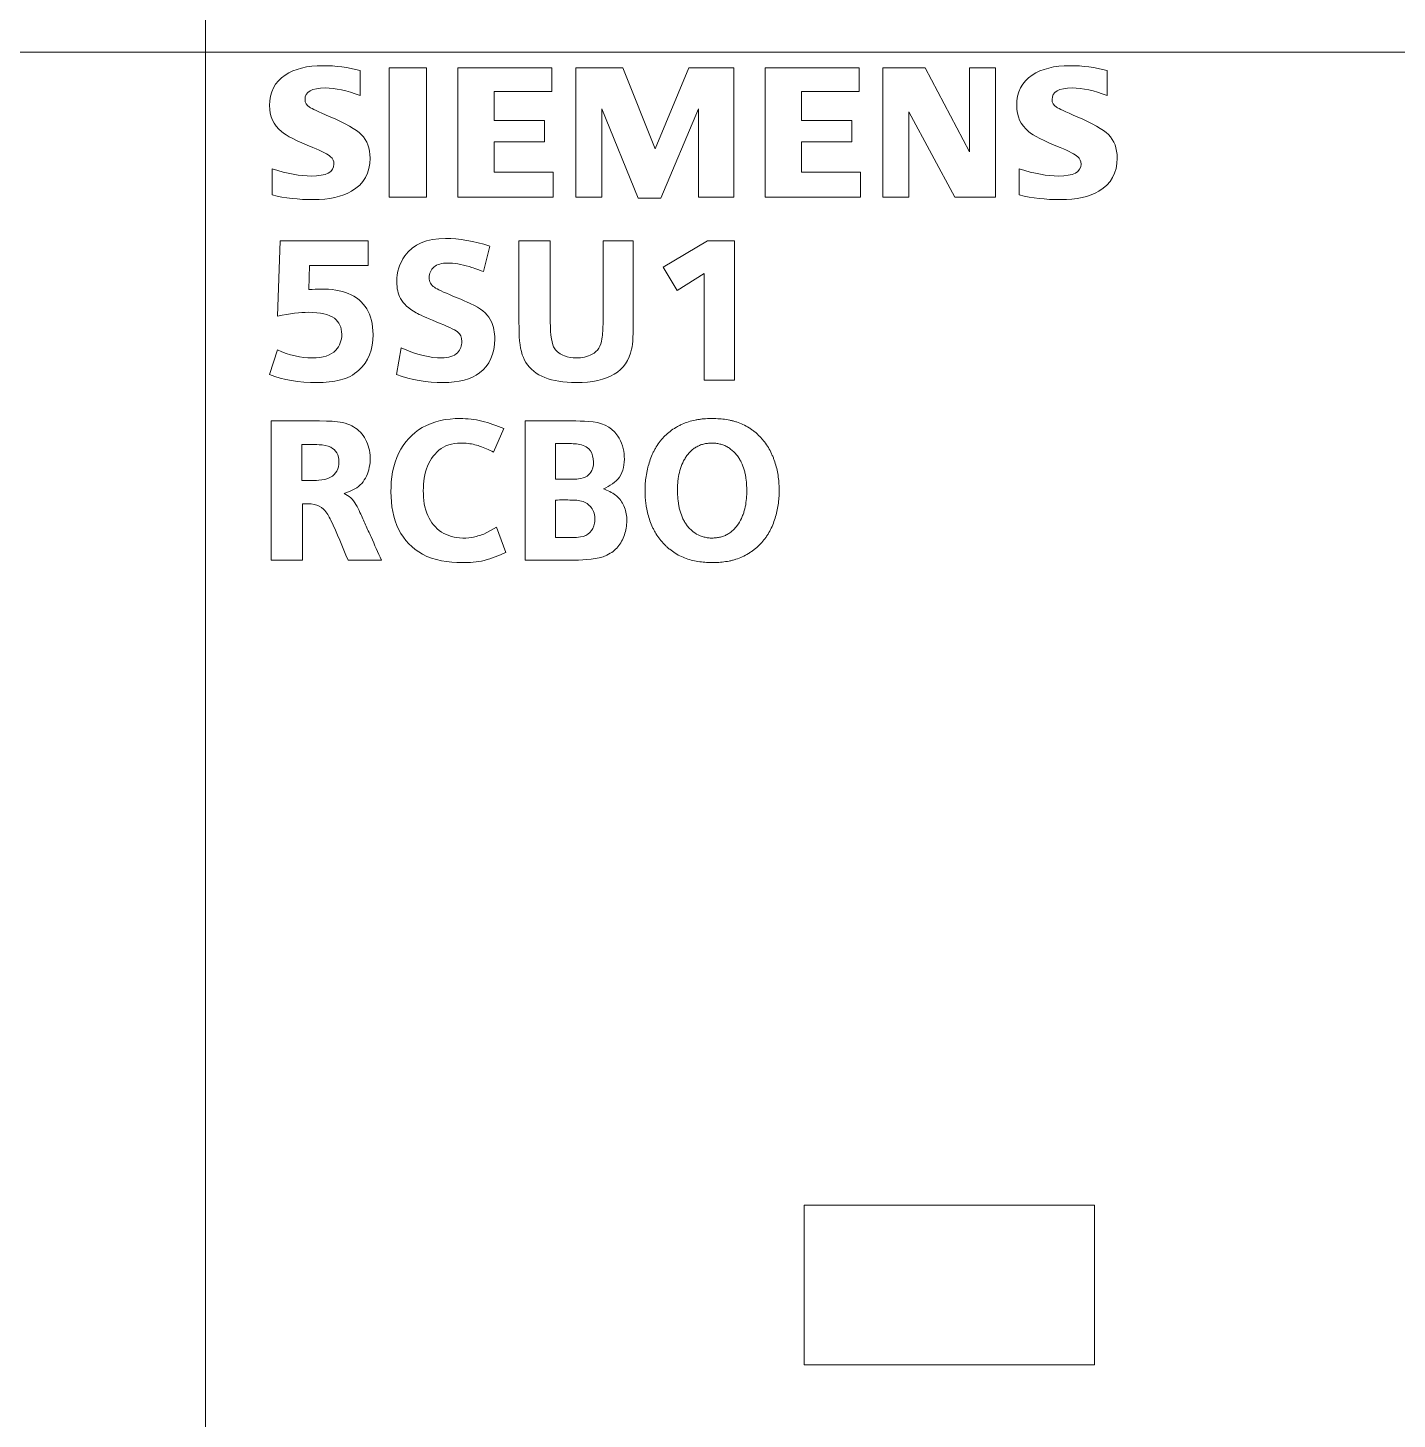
# Model space of a CAD drawing. Header units: millimetres. Extents: x 4137 to 6698, y 1400 to 3585.
# Drawn here: x 4632.23 to 4654.87, y 2820.81 to 2843.81 of the extents above; entities that cross this region are included whole.
import ezdxf

# ---------------------------------------------------------------- set-up
doc = ezdxf.new("R2010")
doc.units = ezdxf.units.MM
doc.layers.add('000-PI-Oprema', color=30, linetype='Continuous', lineweight=5)

msp = doc.modelspace()

# ---------------------------------------------------------------- linework, layer by layer
at = {"layer": '000-PI-Oprema', "color": 0, "linetype": 'ByBlock', "lineweight": 0, "ltscale": 0.25}
for p, q in [((4635.165, 2843.413), (4635.165, 2844.213)), ((4635.17, 2844.213), (4635.17, 2843.413)), ((4635.17, 2843.413), (4599.765, 2843.413)), ((4635.165, 2818.706), (4635.165, 2843.413)), ((4670.57, 2843.413), (4635.165, 2843.413)), ((4635.17, 2799.907), (4635.17, 2843.413)), ((4637.723, 2843.107), (4637.723, 2842.694)), ((4638.202, 2843.151), (4638.822, 2843.151)), ((4638.202, 2841.015), (4638.202, 2843.151)), ((4638.822, 2843.151), (4638.822, 2841.015)), ((4639.342, 2843.151), (4640.896, 2843.151)), ((4639.342, 2841.015), (4639.342, 2843.151)), ((4640.896, 2843.151), (4640.896, 2842.76)), ((4641.289, 2841.015), (4641.289, 2843.151)), ((4641.289, 2843.151), (4642.069, 2843.151)), ((4642.069, 2843.151), (4642.603, 2841.811)), ((4642.603, 2841.811), (4643.158, 2843.151)), ((4643.158, 2843.151), (4643.902, 2843.151)), ((4643.902, 2843.151), (4643.902, 2841.015)), ((4644.424, 2841.015), (4644.424, 2843.151)), ((4644.424, 2843.151), (4645.978, 2843.151)), ((4645.978, 2843.151), (4645.978, 2842.76)), ((4646.368, 2843.151), (4647.068, 2843.151)), ((4646.368, 2841.015), (4646.368, 2843.151)), ((4647.068, 2843.151), (4647.803, 2841.763)), ((4647.803, 2843.151), (4648.231, 2843.151)), ((4647.803, 2841.763), (4647.803, 2843.151)), ((4648.231, 2843.151), (4648.231, 2841.015)), ((4650.076, 2843.107), (4650.076, 2842.694)), ((4639.94, 2842.76), (4639.94, 2842.281)), ((4640.896, 2842.76), (4639.94, 2842.76)), ((4645.978, 2842.76), (4645.022, 2842.76)), ((4645.022, 2842.76), (4645.022, 2842.281)), ((4642.323, 2840.994), (4641.719, 2842.474)), ((4641.719, 2842.474), (4641.719, 2841.015)), ((4643.317, 2842.474), (4642.696, 2840.994)), ((4643.317, 2841.015), (4643.317, 2842.474)), ((4639.94, 2842.281), (4640.773, 2842.281)), ((4640.773, 2842.281), (4640.773, 2841.929)), ((4645.022, 2842.281), (4645.854, 2842.281)), ((4645.854, 2842.281), (4645.854, 2841.929)), ((4647.556, 2841.015), (4646.796, 2842.424)), ((4646.796, 2842.424), (4646.796, 2841.015)), ((4639.94, 2841.929), (4639.94, 2841.426)), ((4640.773, 2841.929), (4639.94, 2841.929)), ((4645.854, 2841.929), (4645.022, 2841.929)), ((4645.022, 2841.929), (4645.022, 2841.426)), ((4636.271, 2841.049), (4636.271, 2841.481)), ((4639.94, 2841.426), (4640.917, 2841.426)), ((4640.917, 2841.426), (4640.917, 2841.015)), ((4645.022, 2841.426), (4646, 2841.426)), ((4646, 2841.426), (4646, 2841.015)), ((4648.624, 2841.049), (4648.624, 2841.481)), ((4638.822, 2841.015), (4638.202, 2841.015)), ((4640.917, 2841.015), (4639.342, 2841.015)), ((4641.719, 2841.015), (4641.289, 2841.015)), ((4642.696, 2840.994), (4642.323, 2840.994)), ((4643.902, 2841.015), (4643.317, 2841.015)), ((4646, 2841.015), (4644.424, 2841.015)), ((4646.796, 2841.015), (4646.368, 2841.015)), ((4648.231, 2841.015), (4647.556, 2841.015)), ((4636.357, 2839.047), (4636.401, 2840.289)), ((4636.401, 2840.289), (4637.858, 2840.289)), ((4637.858, 2840.289), (4637.858, 2839.883)), ((4639.87, 2840.205), (4639.766, 2839.782)), ((4640.351, 2839.014), (4640.351, 2840.289)), ((4640.351, 2840.289), (4640.869, 2840.289)), ((4641.741, 2840.289), (4642.242, 2840.289)), ((4642.734, 2839.857), (4643.47, 2840.289)), ((4643.47, 2840.289), (4643.914, 2840.289)), ((4643.914, 2840.289), (4643.914, 2837.988)), ((4636.89, 2839.883), (4636.876, 2839.484)), ((4637.858, 2839.883), (4636.89, 2839.883)), ((4642.968, 2839.472), (4642.734, 2839.857)), ((4643.413, 2839.75), (4642.968, 2839.472)), ((4643.413, 2837.988), (4643.413, 2839.75)), ((4636.227, 2838.081), (4636.357, 2838.488)), ((4638.328, 2838.078), (4638.402, 2838.519)), ((4643.914, 2837.988), (4643.413, 2837.988)), ((4636.255, 2835.012), (4636.255, 2837.312)), ((4640.103, 2837.187), (4639.929, 2836.797)), ((4640.452, 2835.012), (4640.452, 2837.312)), ((4636.761, 2836.328), (4636.761, 2836.924)), ((4640.957, 2836.94), (4640.957, 2836.348)), ((4636.774, 2835.94), (4636.774, 2835.012)), ((4640.957, 2836.005), (4640.957, 2835.384)), ((4639.769, 2835.443), (4639.982, 2835.554)), ((4639.982, 2835.554), (4640.133, 2835.14)), ((4636.774, 2835.012), (4636.255, 2835.012)), ((4638.077, 2835.012), (4637.524, 2835.012)), ((4641.336, 2835.012), (4640.452, 2835.012)), ((4649.867, 2824.344), (4645.067, 2824.344)), ((4645.067, 2824.344), (4645.067, 2821.706)), ((4649.867, 2821.706), (4649.867, 2824.344)), ((4645.067, 2821.706), (4649.867, 2821.706))]:
    msp.add_line(p, q, dxfattribs=at)
for points, knots in [([(4636.485, 2843.031), (4636.639, 2843.135), (4636.848, 2843.187), (4637.112, 2843.187), (4637.323, 2843.187), (4637.527, 2843.161), (4637.723, 2843.107)], [4, 4, 4, 4, 5, 5, 5, 6, 6, 6, 6]), ([(4648.839, 2843.031), (4648.993, 2843.135), (4649.202, 2843.187), (4649.465, 2843.187), (4649.676, 2843.187), (4649.88, 2843.161), (4650.076, 2843.107)], [4, 4, 4, 4, 5, 5, 5, 6, 6, 6, 6]), ([(4636.424, 2842.097), (4636.293, 2842.207), (4636.227, 2842.351), (4636.227, 2842.528), (4636.227, 2842.748), (4636.313, 2842.916), (4636.485, 2843.031)], [2, 2, 2, 2, 3, 3, 3, 4, 4, 4, 4]), ([(4648.777, 2842.097), (4648.647, 2842.209), (4648.581, 2842.351), (4648.581, 2842.528), (4648.581, 2842.748), (4648.667, 2842.916), (4648.839, 2843.031)], [2, 2, 2, 2, 3, 3, 3, 4, 4, 4, 4]), ([(4637.723, 2842.694), (4637.507, 2842.776), (4637.315, 2842.818), (4637.148, 2842.818), (4636.925, 2842.818), (4636.813, 2842.754), (4636.813, 2842.626), (4636.813, 2842.576), (4636.837, 2842.535), (4636.887, 2842.503)], [0, 0, 0, 0, 1, 1, 1, 2, 2, 2, 3, 3, 3, 3]), ([(4650.076, 2842.694), (4649.862, 2842.776), (4649.671, 2842.818), (4649.502, 2842.818), (4649.278, 2842.818), (4649.166, 2842.754), (4649.166, 2842.626), (4649.166, 2842.575), (4649.19, 2842.534), (4649.238, 2842.503)], [0, 0, 0, 0, 1, 1, 1, 2, 2, 2, 3, 3, 3, 3]), ([(4637.744, 2842.048), (4637.842, 2841.95), (4637.89, 2841.821), (4637.89, 2841.66), (4637.89, 2841.414), (4637.788, 2841.231), (4637.584, 2841.111)], [5, 5, 5, 5, 6, 6, 6, 7, 7, 7, 7]), ([(4650.097, 2842.048), (4650.195, 2841.95), (4650.243, 2841.821), (4650.243, 2841.66), (4650.243, 2841.414), (4650.142, 2841.231), (4649.939, 2841.111)], [5, 5, 5, 5, 6, 6, 6, 7, 7, 7, 7]), ([(4636.271, 2841.481), (4636.519, 2841.401), (4636.734, 2841.362), (4636.918, 2841.362), (4637.167, 2841.362), (4637.291, 2841.428), (4637.291, 2841.561), (4637.291, 2841.609), (4637.273, 2841.649), (4637.237, 2841.681)], [0, 0, 0, 0, 1, 1, 1, 2, 2, 2, 3, 3, 3, 3]), ([(4648.624, 2841.481), (4648.873, 2841.401), (4649.089, 2841.362), (4649.271, 2841.362), (4649.52, 2841.362), (4649.645, 2841.428), (4649.645, 2841.561), (4649.645, 2841.609), (4649.627, 2841.649), (4649.591, 2841.681)], [0, 0, 0, 0, 1, 1, 1, 2, 2, 2, 3, 3, 3, 3]), ([(4638.464, 2840.042), (4638.602, 2840.233), (4638.825, 2840.329), (4639.137, 2840.329), (4639.361, 2840.329), (4639.606, 2840.288), (4639.87, 2840.205)], [9, 9, 9, 9, 10, 10, 10, 11, 11, 11, 11]), ([(4640.869, 2840.289), (4640.869, 2839.844), (4640.869, 2839.398), (4640.869, 2838.953), (4640.869, 2838.725), (4640.893, 2838.576), (4640.942, 2838.507)], [0, 0, 0, 0, 1, 1, 1, 2, 2, 2, 2]), ([(4641.724, 2838.672), (4641.735, 2838.745), (4641.741, 2838.839), (4641.741, 2838.953), (4641.741, 2839.398), (4641.741, 2839.844), (4641.741, 2840.289)], [4, 4, 4, 4, 5, 5, 5, 6, 6, 6, 6]), ([(4642.242, 2840.289), (4642.242, 2839.864), (4642.242, 2839.439), (4642.242, 2839.014), (4642.242, 2838.759), (4642.233, 2838.588), (4642.214, 2838.5)], [0, 0, 0, 0, 1, 1, 1, 2, 2, 2, 2]), ([(4638.392, 2839.339), (4638.351, 2839.416), (4638.331, 2839.507), (4638.331, 2839.612), (4638.331, 2839.775), (4638.376, 2839.919), (4638.464, 2840.042)], [7, 7, 7, 7, 8, 8, 8, 9, 9, 9, 9]), ([(4638.947, 2839.859), (4638.894, 2839.812), (4638.867, 2839.753), (4638.867, 2839.682), (4638.867, 2839.615), (4638.896, 2839.562), (4638.954, 2839.523)], [0, 0, 0, 0, 1, 1, 1, 2, 2, 2, 2]), ([(4639.528, 2839.865), (4639.399, 2839.904), (4639.279, 2839.924), (4639.169, 2839.924), (4639.072, 2839.924), (4638.997, 2839.902), (4638.947, 2839.859)], [0, 0, 0, 0, 1, 1, 1, 2, 2, 2, 2]), ([(4636.876, 2839.484), (4636.951, 2839.49), (4637.015, 2839.494), (4637.066, 2839.494), (4637.257, 2839.494), (4637.41, 2839.47), (4637.526, 2839.422)], [0, 0, 0, 0, 1, 1, 1, 2, 2, 2, 2]), ([(4637.526, 2839.422), (4637.801, 2839.308), (4637.938, 2839.081), (4637.938, 2838.743), (4637.938, 2838.489), (4637.86, 2838.292), (4637.704, 2838.152)], [2, 2, 2, 2, 3, 3, 3, 4, 4, 4, 4]), ([(4637.299, 2839.01), (4637.209, 2839.076), (4637.065, 2839.109), (4636.869, 2839.109), (4636.736, 2839.109), (4636.566, 2839.088), (4636.357, 2839.047)], [4, 4, 4, 4, 5, 5, 5, 6, 6, 6, 6]), ([(4637.321, 2838.482), (4637.387, 2838.553), (4637.421, 2838.642), (4637.421, 2838.747), (4637.421, 2838.862), (4637.38, 2838.949), (4637.299, 2839.01)], [2, 2, 2, 2, 3, 3, 3, 4, 4, 4, 4]), ([(4639.896, 2838.953), (4639.933, 2838.873), (4639.951, 2838.778), (4639.951, 2838.668), (4639.951, 2838.422), (4639.867, 2838.235), (4639.7, 2838.108)], [3, 3, 3, 3, 4, 4, 4, 5, 5, 5, 5]), ([(4639.334, 2838.441), (4639.383, 2838.492), (4639.408, 2838.554), (4639.408, 2838.628), (4639.408, 2838.695), (4639.383, 2838.748), (4639.333, 2838.785)], [2, 2, 2, 2, 3, 3, 3, 4, 4, 4, 4]), ([(4636.357, 2838.488), (4636.553, 2838.399), (4636.745, 2838.354), (4636.933, 2838.354), (4637.113, 2838.354), (4637.242, 2838.396), (4637.321, 2838.482)], [0, 0, 0, 0, 1, 1, 1, 2, 2, 2, 2]), ([(4638.402, 2838.519), (4638.665, 2838.409), (4638.889, 2838.354), (4639.072, 2838.354), (4639.19, 2838.354), (4639.278, 2838.383), (4639.334, 2838.441)], [0, 0, 0, 0, 1, 1, 1, 2, 2, 2, 2]), ([(4642.214, 2838.5), (4642.138, 2838.131), (4641.829, 2837.947), (4641.296, 2837.947), (4640.882, 2837.947), (4640.606, 2838.058), (4640.466, 2838.279)], [2, 2, 2, 2, 3, 3, 3, 4, 4, 4, 4]), ([(4641.104, 2838.388), (4641.165, 2838.365), (4641.229, 2838.354), (4641.297, 2838.354), (4641.395, 2838.354), (4641.482, 2838.375), (4641.559, 2838.415)], [1, 1, 1, 1, 2, 2, 2, 3, 3, 3, 3]), ([(4644.156, 2837.199), (4644.172, 2837.189), (4644.188, 2837.178), (4644.204, 2837.167), (4644.219, 2837.156), (4644.234, 2837.144), (4644.249, 2837.132)], [15, 15, 15, 15, 16, 16, 16, 17, 17, 17, 17]), ([(4644.117, 2836.097), (4644.118, 2836.12), (4644.118, 2836.143), (4644.118, 2836.166), (4644.118, 2836.188), (4644.117, 2836.211), (4644.116, 2836.234)], [54, 54, 54, 54, 55, 55, 55, 56, 56, 56, 56]), ([(4643.095, 2835.635), (4643.107, 2835.615), (4643.12, 2835.597), (4643.134, 2835.579), (4643.148, 2835.561), (4643.162, 2835.544), (4643.178, 2835.528)], [30, 30, 30, 30, 31, 31, 31, 32, 32, 32, 32]), ([(4642.756, 2835.269), (4642.73, 2835.297), (4642.704, 2835.326), (4642.681, 2835.356), (4642.657, 2835.387), (4642.635, 2835.418), (4642.615, 2835.451)], [50, 50, 50, 50, 51, 51, 51, 52, 52, 52, 52]), ([(4643.346, 2835.413), (4643.357, 2835.409), (4643.368, 2835.405), (4643.379, 2835.401), (4643.39, 2835.398), (4643.401, 2835.395), (4643.412, 2835.392)], [34, 34, 34, 34, 35, 35, 35, 36, 36, 36, 36]), ([(4643.513, 2835.377), (4643.525, 2835.377), (4643.536, 2835.377), (4643.547, 2835.377), (4643.57, 2835.377), (4643.593, 2835.378), (4643.616, 2835.381)], [38, 38, 38, 38, 39, 39, 39, 40, 40, 40, 40])]:
    msp.add_open_spline(points, degree=3, knots=knots, dxfattribs=at)
for points in [[(4636.887, 2842.503), (4636.927, 2842.476), (4637.036, 2842.425), (4637.213, 2842.349)], [(4649.238, 2842.503), (4649.279, 2842.476), (4649.389, 2842.425), (4649.567, 2842.349)], [(4637.213, 2842.349), (4637.482, 2842.234), (4637.658, 2842.133), (4637.744, 2842.048)], [(4649.567, 2842.349), (4649.835, 2842.234), (4650.012, 2842.133), (4650.097, 2842.048)], [(4636.943, 2841.833), (4636.677, 2841.942), (4636.504, 2842.03), (4636.424, 2842.097)], [(4649.298, 2841.833), (4649.03, 2841.945), (4648.855, 2842.031), (4648.777, 2842.097)], [(4637.237, 2841.681), (4637.196, 2841.72), (4637.098, 2841.77), (4636.943, 2841.833)], [(4649.591, 2841.681), (4649.548, 2841.72), (4649.451, 2841.77), (4649.298, 2841.833)], [(4637.584, 2841.111), (4637.426, 2841.019), (4637.216, 2840.972), (4636.952, 2840.972)], [(4649.939, 2841.111), (4649.78, 2841.018), (4649.569, 2840.972), (4649.306, 2840.972)], [(4636.952, 2840.972), (4636.707, 2840.972), (4636.48, 2840.997), (4636.271, 2841.049)], [(4649.306, 2840.972), (4649.061, 2840.972), (4648.834, 2840.997), (4648.624, 2841.049)], [(4639.766, 2839.782), (4639.653, 2839.825), (4639.573, 2839.852), (4639.528, 2839.865)], [(4638.954, 2839.523), (4638.999, 2839.491), (4639.1, 2839.443), (4639.258, 2839.378)], [(4638.651, 2839.101), (4638.528, 2839.168), (4638.441, 2839.248), (4638.392, 2839.339)], [(4639.258, 2839.378), (4639.45, 2839.299), (4639.57, 2839.246), (4639.617, 2839.221)], [(4638.984, 2838.953), (4638.816, 2839.022), (4638.705, 2839.071), (4638.651, 2839.101)], [(4639.617, 2839.221), (4639.756, 2839.148), (4639.848, 2839.057), (4639.896, 2838.953)], [(4639.333, 2838.785), (4639.283, 2838.823), (4639.167, 2838.878), (4638.984, 2838.953)], [(4640.357, 2838.701), (4640.354, 2838.783), (4640.351, 2838.887), (4640.351, 2839.014)], [(4640.466, 2838.279), (4640.402, 2838.379), (4640.366, 2838.519), (4640.357, 2838.701)], [(4641.559, 2838.415), (4641.651, 2838.464), (4641.706, 2838.55), (4641.724, 2838.672)], [(4640.942, 2838.507), (4640.977, 2838.454), (4641.031, 2838.415), (4641.104, 2838.388)], [(4637.704, 2838.152), (4637.613, 2838.07), (4637.51, 2838.016), (4637.398, 2837.99)], [(4639.7, 2838.108), (4639.557, 2838), (4639.356, 2837.947), (4639.099, 2837.947)], [(4637.012, 2837.947), (4636.712, 2837.947), (4636.45, 2837.992), (4636.227, 2838.081)], [(4637.398, 2837.99), (4637.282, 2837.962), (4637.153, 2837.947), (4637.012, 2837.947)], [(4639.099, 2837.947), (4638.827, 2837.947), (4638.57, 2837.991), (4638.328, 2838.078)], [(4636.255, 2837.312), (4636.559, 2837.316), (4636.862, 2837.32), (4637.17, 2837.31)], [(4637.17, 2837.31), (4637.29, 2837.307), (4637.41, 2837.301), (4637.52, 2837.26)], [(4637.52, 2837.26), (4637.608, 2837.227), (4637.691, 2837.173), (4637.752, 2837.101)], [(4638.363, 2836.783), (4638.449, 2836.954), (4638.586, 2837.105), (4638.752, 2837.202)], [(4638.752, 2837.202), (4638.938, 2837.311), (4639.159, 2837.353), (4639.376, 2837.353)], [(4639.376, 2837.353), (4639.498, 2837.352), (4639.619, 2837.339), (4639.736, 2837.311)], [(4639.736, 2837.311), (4639.861, 2837.281), (4639.982, 2837.234), (4640.103, 2837.187)], [(4640.452, 2837.312), (4640.726, 2837.312), (4641.001, 2837.314), (4641.292, 2837.312)], [(4641.292, 2837.312), (4641.484, 2837.311), (4641.684, 2837.309), (4641.838, 2837.209)], [(4641.838, 2837.209), (4641.896, 2837.172), (4641.947, 2837.121), (4641.986, 2837.063)], [(4642.851, 2837.141), (4642.881, 2837.164), (4642.913, 2837.185), (4642.946, 2837.205)], [(4642.946, 2837.205), (4642.962, 2837.214), (4642.979, 2837.224), (4642.995, 2837.233)], [(4642.995, 2837.233), (4643.013, 2837.242), (4643.03, 2837.25), (4643.048, 2837.258)], [(4643.048, 2837.258), (4643.083, 2837.274), (4643.119, 2837.287), (4643.155, 2837.298)], [(4643.155, 2837.298), (4643.192, 2837.31), (4643.229, 2837.319), (4643.266, 2837.327)], [(4643.266, 2837.327), (4643.285, 2837.331), (4643.304, 2837.334), (4643.323, 2837.337)], [(4643.323, 2837.337), (4643.342, 2837.34), (4643.361, 2837.342), (4643.381, 2837.345)], [(4643.381, 2837.345), (4643.419, 2837.349), (4643.457, 2837.351), (4643.495, 2837.352)], [(4643.495, 2837.352), (4643.533, 2837.353), (4643.571, 2837.353), (4643.609, 2837.351)], [(4643.609, 2837.351), (4643.685, 2837.349), (4643.761, 2837.341), (4643.836, 2837.325)], [(4643.836, 2837.325), (4643.855, 2837.321), (4643.874, 2837.317), (4643.893, 2837.312)], [(4643.893, 2837.312), (4643.911, 2837.307), (4643.93, 2837.302), (4643.948, 2837.296)], [(4643.948, 2837.296), (4643.984, 2837.285), (4644.02, 2837.27), (4644.054, 2837.254)], [(4644.054, 2837.254), (4644.089, 2837.238), (4644.123, 2837.22), (4644.156, 2837.199)], [(4637.752, 2837.101), (4637.817, 2837.023), (4637.859, 2836.927), (4637.879, 2836.827)], [(4639.48, 2836.943), (4639.35, 2836.955), (4639.213, 2836.94), (4639.101, 2836.878)], [(4641.986, 2837.063), (4642.054, 2836.965), (4642.087, 2836.847), (4642.093, 2836.724)], [(4642.621, 2836.884), (4642.641, 2836.917), (4642.663, 2836.948), (4642.687, 2836.979)], [(4642.687, 2836.979), (4642.699, 2836.994), (4642.711, 2837.009), (4642.724, 2837.023)], [(4642.724, 2837.023), (4642.736, 2837.038), (4642.75, 2837.052), (4642.764, 2837.065)], [(4642.764, 2837.065), (4642.792, 2837.092), (4642.82, 2837.117), (4642.851, 2837.141)], [(4644.249, 2837.132), (4644.279, 2837.108), (4644.307, 2837.082), (4644.334, 2837.054)], [(4644.334, 2837.054), (4644.347, 2837.041), (4644.36, 2837.027), (4644.373, 2837.012)], [(4644.373, 2837.012), (4644.386, 2836.998), (4644.398, 2836.982), (4644.409, 2836.967)], [(4644.409, 2836.967), (4644.457, 2836.906), (4644.496, 2836.84), (4644.529, 2836.771)], [(4636.761, 2836.924), (4636.855, 2836.925), (4636.949, 2836.926), (4637.045, 2836.92)], [(4637.045, 2836.92), (4637.113, 2836.916), (4637.181, 2836.909), (4637.241, 2836.877)], [(4637.241, 2836.877), (4637.281, 2836.857), (4637.317, 2836.825), (4637.339, 2836.786)], [(4637.339, 2836.786), (4637.365, 2836.742), (4637.373, 2836.689), (4637.373, 2836.636)], [(4637.879, 2836.827), (4637.9, 2836.721), (4637.896, 2836.612), (4637.867, 2836.506)], [(4638.234, 2836.138), (4638.234, 2836.362), (4638.265, 2836.586), (4638.363, 2836.783)], [(4639.101, 2836.878), (4638.998, 2836.82), (4638.915, 2836.723), (4638.862, 2836.615)], [(4639.701, 2836.897), (4639.63, 2836.921), (4639.556, 2836.937), (4639.48, 2836.943)], [(4639.929, 2836.797), (4639.854, 2836.834), (4639.779, 2836.871), (4639.701, 2836.897)], [(4641.188, 2836.938), (4641.112, 2836.939), (4641.034, 2836.94), (4640.957, 2836.94)], [(4641.305, 2836.932), (4641.266, 2836.937), (4641.227, 2836.938), (4641.188, 2836.938)], [(4641.505, 2836.852), (4641.455, 2836.901), (4641.378, 2836.924), (4641.305, 2836.932)], [(4641.579, 2836.689), (4641.569, 2836.751), (4641.546, 2836.81), (4641.505, 2836.852)], [(4642.093, 2836.724), (4642.099, 2836.603), (4642.079, 2836.476), (4642.014, 2836.385)], [(4642.522, 2836.676), (4642.535, 2836.712), (4642.55, 2836.747), (4642.566, 2836.782)], [(4642.566, 2836.782), (4642.574, 2836.8), (4642.583, 2836.817), (4642.592, 2836.834)], [(4642.592, 2836.834), (4642.601, 2836.851), (4642.611, 2836.868), (4642.621, 2836.884)], [(4643.128, 2836.74), (4643.115, 2836.721), (4643.102, 2836.702), (4643.091, 2836.682)], [(4643.172, 2836.792), (4643.156, 2836.775), (4643.142, 2836.757), (4643.128, 2836.74)], [(4643.196, 2836.816), (4643.187, 2836.808), (4643.179, 2836.8), (4643.172, 2836.792)], [(4643.221, 2836.839), (4643.213, 2836.832), (4643.204, 2836.824), (4643.196, 2836.816)], [(4643.277, 2836.879), (4643.257, 2836.867), (4643.239, 2836.854), (4643.221, 2836.839)], [(4643.307, 2836.895), (4643.296, 2836.89), (4643.286, 2836.885), (4643.277, 2836.879)], [(4643.338, 2836.909), (4643.328, 2836.905), (4643.317, 2836.9), (4643.307, 2836.895)], [(4643.403, 2836.93), (4643.381, 2836.925), (4643.359, 2836.918), (4643.338, 2836.909)], [(4643.47, 2836.942), (4643.447, 2836.94), (4643.425, 2836.936), (4643.403, 2836.93)], [(4643.538, 2836.946), (4643.516, 2836.946), (4643.493, 2836.945), (4643.47, 2836.942)], [(4643.607, 2836.943), (4643.584, 2836.946), (4643.561, 2836.947), (4643.538, 2836.946)], [(4643.64, 2836.938), (4643.629, 2836.94), (4643.618, 2836.942), (4643.607, 2836.943)], [(4643.674, 2836.931), (4643.663, 2836.934), (4643.651, 2836.937), (4643.64, 2836.938)], [(4643.739, 2836.911), (4643.718, 2836.919), (4643.697, 2836.926), (4643.674, 2836.931)], [(4643.801, 2836.882), (4643.781, 2836.893), (4643.76, 2836.903), (4643.739, 2836.911)], [(4643.857, 2836.843), (4643.84, 2836.857), (4643.82, 2836.87), (4643.801, 2836.882)], [(4643.909, 2836.798), (4643.893, 2836.814), (4643.876, 2836.829), (4643.857, 2836.843)], [(4643.954, 2836.747), (4643.94, 2836.765), (4643.925, 2836.782), (4643.909, 2836.798)], [(4643.994, 2836.69), (4643.981, 2836.71), (4643.968, 2836.729), (4643.954, 2836.747)], [(4644.529, 2836.771), (4644.537, 2836.753), (4644.544, 2836.735), (4644.552, 2836.718)], [(4637.373, 2836.636), (4637.372, 2836.582), (4637.364, 2836.529), (4637.339, 2836.483)], [(4637.867, 2836.506), (4637.841, 2836.411), (4637.795, 2836.319), (4637.725, 2836.254)], [(4638.862, 2836.615), (4638.8, 2836.49), (4638.777, 2836.352), (4638.771, 2836.214)], [(4641.476, 2836.402), (4641.51, 2836.424), (4641.538, 2836.457), (4641.556, 2836.494)], [(4641.556, 2836.494), (4641.586, 2836.553), (4641.59, 2836.622), (4641.579, 2836.689)], [(4642.463, 2836.454), (4642.466, 2836.472), (4642.47, 2836.492), (4642.474, 2836.51)], [(4642.474, 2836.51), (4642.479, 2836.529), (4642.483, 2836.548), (4642.488, 2836.566)], [(4642.488, 2836.566), (4642.498, 2836.603), (4642.509, 2836.64), (4642.522, 2836.676)], [(4643.013, 2836.494), (4643.001, 2836.451), (4642.991, 2836.406), (4642.985, 2836.361)], [(4643.06, 2836.622), (4643.04, 2836.58), (4643.025, 2836.538), (4643.013, 2836.494)], [(4643.074, 2836.653), (4643.069, 2836.642), (4643.064, 2836.632), (4643.06, 2836.622)], [(4643.091, 2836.682), (4643.085, 2836.673), (4643.08, 2836.663), (4643.074, 2836.653)], [(4644.026, 2836.63), (4644.017, 2836.651), (4644.006, 2836.671), (4643.994, 2836.69)], [(4644.074, 2836.503), (4644.062, 2836.547), (4644.046, 2836.589), (4644.026, 2836.63)], [(4644.091, 2836.436), (4644.086, 2836.458), (4644.081, 2836.48), (4644.074, 2836.503)], [(4644.552, 2836.718), (4644.559, 2836.7), (4644.566, 2836.682), (4644.572, 2836.664)], [(4644.572, 2836.664), (4644.585, 2836.627), (4644.596, 2836.591), (4644.606, 2836.554)], [(4644.606, 2836.554), (4644.625, 2836.48), (4644.638, 2836.405), (4644.646, 2836.329)], [(4637.041, 2836.332), (4636.947, 2836.324), (4636.854, 2836.326), (4636.761, 2836.328)], [(4637.234, 2836.381), (4637.176, 2836.348), (4637.108, 2836.338), (4637.041, 2836.332)], [(4637.339, 2836.483), (4637.315, 2836.441), (4637.277, 2836.405), (4637.234, 2836.381)], [(4640.957, 2836.348), (4641.042, 2836.348), (4641.127, 2836.349), (4641.212, 2836.35)], [(4641.212, 2836.35), (4641.254, 2836.35), (4641.295, 2836.35), (4641.337, 2836.356)], [(4641.337, 2836.356), (4641.386, 2836.362), (4641.436, 2836.374), (4641.476, 2836.402)], [(4642.014, 2836.385), (4641.952, 2836.298), (4641.85, 2836.243), (4641.748, 2836.188)], [(4642.437, 2836.225), (4642.44, 2836.301), (4642.448, 2836.377), (4642.463, 2836.454)], [(4642.977, 2836.293), (4642.975, 2836.271), (4642.973, 2836.248), (4642.973, 2836.226)], [(4642.985, 2836.361), (4642.982, 2836.339), (4642.979, 2836.316), (4642.977, 2836.293)], [(4644.103, 2836.369), (4644.1, 2836.392), (4644.096, 2836.414), (4644.091, 2836.436)], [(4644.116, 2836.234), (4644.114, 2836.279), (4644.11, 2836.324), (4644.103, 2836.369)], [(4644.646, 2836.329), (4644.648, 2836.31), (4644.649, 2836.29), (4644.65, 2836.271)], [(4644.65, 2836.271), (4644.652, 2836.252), (4644.653, 2836.233), (4644.653, 2836.214)], [(4637.725, 2836.254), (4637.654, 2836.188), (4637.558, 2836.151), (4637.462, 2836.114)], [(4637.462, 2836.114), (4637.5, 2836.093), (4637.538, 2836.072), (4637.57, 2836.044)], [(4637.57, 2836.044), (4637.605, 2836.012), (4637.631, 2835.972), (4637.655, 2835.93)], [(4638.365, 2835.512), (4638.266, 2835.702), (4638.235, 2835.92), (4638.234, 2836.138)], [(4638.771, 2836.214), (4638.765, 2836.069), (4638.777, 2835.924), (4638.828, 2835.789)], [(4641.748, 2836.188), (4641.818, 2836.161), (4641.888, 2836.133), (4641.947, 2836.088)], [(4641.947, 2836.088), (4642, 2836.047), (4642.043, 2835.993), (4642.074, 2835.933)], [(4642.443, 2835.996), (4642.436, 2836.073), (4642.434, 2836.149), (4642.437, 2836.225)], [(4642.973, 2836.226), (4642.971, 2836.18), (4642.971, 2836.135), (4642.974, 2836.091)], [(4642.974, 2836.091), (4642.976, 2836.046), (4642.98, 2836.001), (4642.987, 2835.956)], [(4644.105, 2835.962), (4644.112, 2836.006), (4644.115, 2836.052), (4644.117, 2836.097)], [(4644.653, 2836.098), (4644.649, 2836.022), (4644.642, 2835.946), (4644.628, 2835.871)], [(4644.653, 2836.214), (4644.654, 2836.175), (4644.654, 2836.137), (4644.653, 2836.098)], [(4636.963, 2835.933), (4636.901, 2835.947), (4636.837, 2835.944), (4636.774, 2835.94)], [(4637.121, 2835.852), (4637.078, 2835.892), (4637.021, 2835.92), (4636.963, 2835.933)], [(4637.239, 2835.671), (4637.207, 2835.737), (4637.174, 2835.803), (4637.121, 2835.852)], [(4637.655, 2835.93), (4637.68, 2835.887), (4637.701, 2835.842), (4637.722, 2835.797)], [(4641.225, 2836.005), (4641.134, 2836.007), (4641.045, 2836.006), (4640.957, 2836.005)], [(4641.436, 2835.969), (4641.371, 2835.999), (4641.297, 2836.003), (4641.225, 2836.005)], [(4641.572, 2835.839), (4641.543, 2835.895), (4641.493, 2835.942), (4641.436, 2835.969)], [(4641.599, 2835.621), (4641.613, 2835.696), (4641.606, 2835.774), (4641.572, 2835.839)], [(4642.074, 2835.933), (4642.107, 2835.867), (4642.126, 2835.795), (4642.132, 2835.722)], [(4642.45, 2835.939), (4642.447, 2835.958), (4642.445, 2835.977), (4642.443, 2835.996)], [(4642.459, 2835.882), (4642.455, 2835.901), (4642.453, 2835.92), (4642.45, 2835.939)], [(4642.483, 2835.769), (4642.473, 2835.806), (4642.465, 2835.844), (4642.459, 2835.882)], [(4642.987, 2835.956), (4642.99, 2835.934), (4642.994, 2835.911), (4642.999, 2835.889)], [(4642.999, 2835.889), (4643.003, 2835.867), (4643.009, 2835.845), (4643.015, 2835.822)], [(4643.015, 2835.822), (4643.028, 2835.779), (4643.043, 2835.736), (4643.063, 2835.695)], [(4644.067, 2835.796), (4644.07, 2835.807), (4644.074, 2835.818), (4644.077, 2835.829)], [(4644.077, 2835.829), (4644.089, 2835.873), (4644.099, 2835.917), (4644.105, 2835.962)], [(4644.628, 2835.871), (4644.621, 2835.833), (4644.613, 2835.796), (4644.602, 2835.758)], [(4637.524, 2835.012), (4637.434, 2835.231), (4637.344, 2835.45), (4637.239, 2835.671)], [(4637.722, 2835.797), (4637.753, 2835.73), (4637.784, 2835.664), (4637.814, 2835.597)], [(4637.814, 2835.597), (4637.845, 2835.529), (4637.875, 2835.461), (4637.906, 2835.394)], [(4638.828, 2835.789), (4638.871, 2835.678), (4638.94, 2835.573), (4639.034, 2835.501)], [(4641.525, 2835.466), (4641.566, 2835.506), (4641.588, 2835.563), (4641.599, 2835.621)], [(4642.132, 2835.722), (4642.138, 2835.642), (4642.13, 2835.562), (4642.11, 2835.483)], [(4642.561, 2835.553), (4642.528, 2835.623), (4642.502, 2835.695), (4642.483, 2835.769)], [(4643.063, 2835.695), (4643.073, 2835.674), (4643.084, 2835.654), (4643.095, 2835.635)], [(4643.938, 2835.557), (4643.946, 2835.565), (4643.953, 2835.574), (4643.96, 2835.583)], [(4643.96, 2835.583), (4643.987, 2835.62), (4644.01, 2835.659), (4644.03, 2835.701)], [(4644.03, 2835.701), (4644.039, 2835.721), (4644.048, 2835.742), (4644.056, 2835.764)], [(4644.056, 2835.764), (4644.06, 2835.774), (4644.063, 2835.785), (4644.067, 2835.796)], [(4644.568, 2835.648), (4644.542, 2835.577), (4644.509, 2835.507), (4644.469, 2835.441)], [(4644.602, 2835.758), (4644.593, 2835.721), (4644.581, 2835.684), (4644.568, 2835.648)], [(4637.906, 2835.394), (4637.963, 2835.266), (4638.02, 2835.139), (4638.077, 2835.012)], [(4638.754, 2835.111), (4638.59, 2835.202), (4638.451, 2835.346), (4638.365, 2835.512)], [(4639.034, 2835.501), (4639.129, 2835.429), (4639.25, 2835.39), (4639.37, 2835.379)], [(4639.37, 2835.379), (4639.438, 2835.373), (4639.507, 2835.375), (4639.573, 2835.387)], [(4639.573, 2835.387), (4639.64, 2835.399), (4639.704, 2835.421), (4639.769, 2835.443)], [(4640.957, 2835.384), (4641.049, 2835.385), (4641.141, 2835.386), (4641.233, 2835.386)], [(4641.233, 2835.386), (4641.279, 2835.386), (4641.325, 2835.386), (4641.371, 2835.394)], [(4641.371, 2835.394), (4641.428, 2835.404), (4641.485, 2835.427), (4641.525, 2835.466)], [(4642.11, 2835.483), (4642.091, 2835.409), (4642.063, 2835.338), (4642.019, 2835.275)], [(4642.587, 2835.501), (4642.578, 2835.518), (4642.569, 2835.536), (4642.561, 2835.553)], [(4642.615, 2835.451), (4642.605, 2835.468), (4642.596, 2835.484), (4642.587, 2835.501)], [(4643.178, 2835.528), (4643.194, 2835.512), (4643.211, 2835.497), (4643.229, 2835.482)], [(4643.229, 2835.482), (4643.265, 2835.454), (4643.304, 2835.43), (4643.346, 2835.413)], [(4643.412, 2835.392), (4643.434, 2835.387), (4643.456, 2835.383), (4643.479, 2835.38)], [(4643.479, 2835.38), (4643.49, 2835.379), (4643.502, 2835.378), (4643.513, 2835.377)], [(4643.616, 2835.381), (4643.638, 2835.384), (4643.661, 2835.388), (4643.683, 2835.393)], [(4643.683, 2835.393), (4643.694, 2835.396), (4643.705, 2835.399), (4643.716, 2835.403)], [(4643.716, 2835.403), (4643.727, 2835.406), (4643.738, 2835.41), (4643.748, 2835.415)], [(4643.748, 2835.415), (4643.769, 2835.423), (4643.79, 2835.433), (4643.809, 2835.445)], [(4643.809, 2835.445), (4643.829, 2835.457), (4643.848, 2835.47), (4643.866, 2835.484)], [(4643.866, 2835.484), (4643.883, 2835.499), (4643.9, 2835.514), (4643.916, 2835.531)], [(4643.916, 2835.531), (4643.924, 2835.539), (4643.931, 2835.548), (4643.938, 2835.557)], [(4644.402, 2835.347), (4644.379, 2835.317), (4644.354, 2835.288), (4644.327, 2835.262)], [(4644.437, 2835.393), (4644.426, 2835.377), (4644.415, 2835.362), (4644.402, 2835.347)], [(4644.469, 2835.441), (4644.458, 2835.425), (4644.448, 2835.409), (4644.437, 2835.393)], [(4639.41, 2834.971), (4639.182, 2834.972), (4638.95, 2835.003), (4638.754, 2835.111)], [(4640.133, 2835.14), (4640.017, 2835.088), (4639.9, 2835.037), (4639.778, 2835.007)], [(4641.861, 2835.124), (4641.71, 2835.03), (4641.523, 2835.021), (4641.335, 2835.012)], [(4642.019, 2835.275), (4641.977, 2835.215), (4641.923, 2835.162), (4641.861, 2835.124)], [(4642.798, 2835.229), (4642.784, 2835.242), (4642.77, 2835.255), (4642.756, 2835.269)], [(4642.843, 2835.192), (4642.827, 2835.204), (4642.813, 2835.216), (4642.798, 2835.229)], [(4642.936, 2835.125), (4642.903, 2835.145), (4642.872, 2835.168), (4642.843, 2835.192)], [(4643.037, 2835.07), (4643.002, 2835.086), (4642.968, 2835.105), (4642.936, 2835.125)], [(4644.145, 2835.12), (4644.08, 2835.081), (4644.01, 2835.049), (4643.937, 2835.025)], [(4644.194, 2835.152), (4644.178, 2835.141), (4644.162, 2835.131), (4644.145, 2835.12)], [(4644.241, 2835.186), (4644.225, 2835.174), (4644.21, 2835.163), (4644.194, 2835.152)], [(4644.327, 2835.262), (4644.3, 2835.235), (4644.271, 2835.21), (4644.241, 2835.186)], [(4639.778, 2835.007), (4639.659, 2834.978), (4639.535, 2834.97), (4639.41, 2834.971)], [(4643.255, 2834.999), (4643.181, 2835.014), (4643.108, 2835.037), (4643.037, 2835.07)], [(4643.482, 2834.972), (4643.405, 2834.975), (4643.329, 2834.983), (4643.255, 2834.999)], [(4643.598, 2834.971), (4643.559, 2834.97), (4643.521, 2834.97), (4643.482, 2834.972)], [(4643.712, 2834.979), (4643.674, 2834.975), (4643.636, 2834.972), (4643.598, 2834.971)], [(4643.825, 2834.996), (4643.787, 2834.989), (4643.75, 2834.983), (4643.712, 2834.979)], [(4643.881, 2835.009), (4643.862, 2835.005), (4643.844, 2835), (4643.825, 2834.996)], [(4643.937, 2835.025), (4643.919, 2835.02), (4643.9, 2835.014), (4643.881, 2835.009)]]:
    msp.add_open_spline(points, degree=3, dxfattribs=at)

doc.saveas('drawing.dxf')
